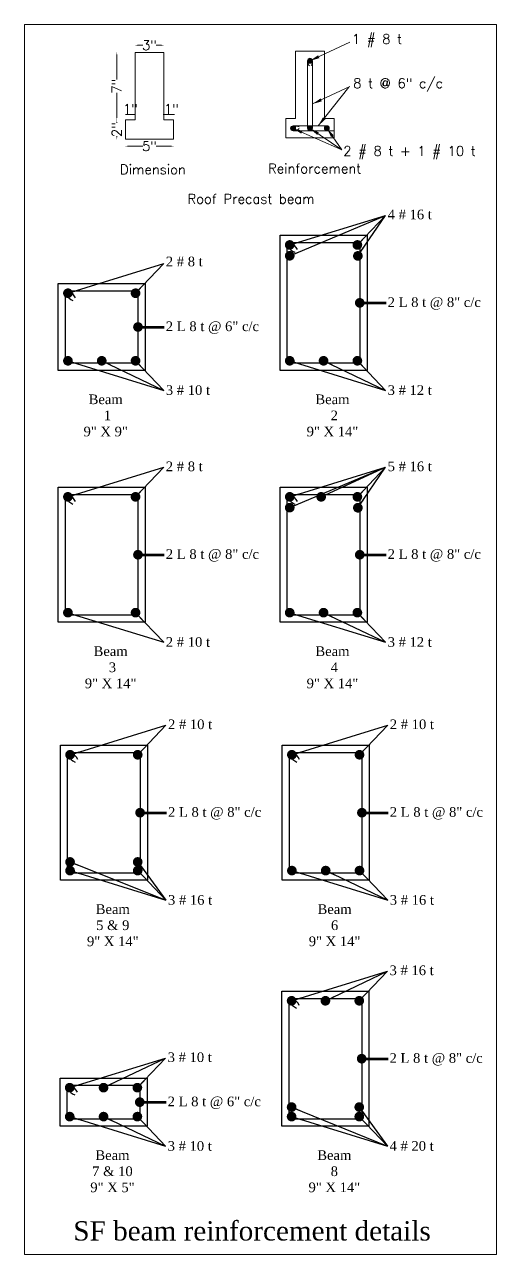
# Model space of a CAD drawing. Header units: inches. Extents: x 3138 to 7643, y -2566 to -151.
# Drawn here: x 7594 to 7642.8, y -2368 to -2240.7 of the extents above; entities that cross this region are included whole.
import ezdxf

# ---------------------------------------------------------------- set-up
doc = ezdxf.new("R2010")
doc.units = ezdxf.units.IN
doc.header["$LTSCALE"] = 0.1
doc.header["$MEASUREMENT"] = 0
for name, color, linetype, lineweight in [('HATCH', 252, 'Continuous', 9), ('MH - Beam panel roof', 5, 'Continuous', 0), ('MH - Lintel details', 3, 'Continuous', 0)]:
    doc.layers.add(name, color=color, linetype=linetype, lineweight=lineweight)
doc.layers.add('MH - Slab reinforcement', color=3, linetype='Continuous')
doc.styles.add('DW', font='arial.ttf')
doc.styles.get("Standard").update_dxf_attribs({"font": 'Romanc.shx'})
doc.dimstyles.get("Standard").update_dxf_attribs({"dimtxt": 6, "dimasz": 3, "dimexe": 0, "dimexo": 0.0625, "dimgap": 0.09, "dimtad": 0, "dimtih": 1, "dimtoh": 1, "dimdec": 1, "dimzin": 0, "dimdsep": 46, "dimlunit": 4, "dimtxsty": 'Standard', "dimblk": 'DOT', "dimcen": 0.09, "dimse1": 1, "dimse2": 1, "dimadec": 0, "dimazin": 0, "dimtfac": 1, "dimtdec": 1, "dimtofl": 0, "dimtmove": 0, "dimatfit": 3, "dimldrblk": 'DOT', "dimfxl": 1, "dimtolj": 1, "dimtzin": 0, "dimarcsym": 0})
doc.dimstyles.new('WD', dxfattribs={"dimtxt": 1, "dimasz": 2, "dimexe": 0, "dimexo": 0, "dimgap": 0, "dimtad": 0, "dimdec": 1, "dimzin": 0, "dimdsep": 46, "dimlunit": 4, "dimtxsty": 'DW', "dimcen": 0.09, "dimse1": 1, "dimse2": 1, "dimclrd": 256, "dimclre": 256, "dimclrt": 6, "dimadec": 0, "dimazin": 0, "dimtfac": 1, "dimtdec": 1, "dimtofl": 0, "dimtmove": 2, "dimatfit": 0, "dimfxl": 1, "dimtolj": 1, "dimtzin": 0, "dimlwd": -1, "dimlwe": -1, "dimarcsym": 0})

# ---------------------------------------------------------------- blocks, each defined once
blk = doc.blocks.new('*D458')
at = {"layer": 'Defpoints', "color": 0}
for p in [(7608.438121835469, -2242.792427405532), (7605.438121835468, -2243.536101314938), (7608.438121835469, -2243.536101314938)]:
    blk.add_point(p, dxfattribs=at)
at = {"layer": 'MH - Lintel details', "ltscale": 0.052}
for p, q in [((7605.688121835468, -2242.792427405532), (7606.247645644992, -2242.792427405532)), ((7608.188121835469, -2242.792427405532), (7607.628598025944, -2242.792427405532))]:
    blk.add_line(p, q, dxfattribs=at)
at = {"layer": 'MH - Lintel details'}
for points in [[(7605.688121835468, -2242.750760738865), (7605.688121835468, -2242.834094072198), (7605.438121835468, -2242.792427405532)], [(7608.188121835469, -2242.834094072198), (7608.188121835469, -2242.750760738865), (7608.438121835469, -2242.792427405532)]]:
    blk.add_solid(points, dxfattribs=at)
at = {"layer": 'MH - Lintel details', "color": 6, "insert": (7606.938121835468, -2242.792427405532), "char_height": 1, "attachment_point": 5, "style": 'DW'}
blk.add_mtext('\\A1;{\\Fromanc|c0;3"}', dxfattribs=at)
blk = doc.blocks.new('*D459')
at = {"layer": 'Defpoints', "color": 0}
for p in [(7605.438121835468, -2243.536101314938), (7603.55731460499, -2250.536101314938), (7605.438121835468, -2250.536101314938)]:
    blk.add_point(p, dxfattribs=at)
at = {"layer": 'MH - Lintel details', "ltscale": 0.052}
for p, q in [((7603.55731460499, -2243.786101314938), (7603.55731460499, -2246.345625124462)), ((7603.55731460499, -2250.286101314938), (7603.55731460499, -2247.726577505414))]:
    blk.add_line(p, q, dxfattribs=at)
at = {"layer": 'MH - Lintel details'}
for points in [[(7603.598981271657, -2243.786101314938), (7603.515647938323, -2243.786101314938), (7603.55731460499, -2243.536101314938)], [(7603.515647938323, -2250.286101314938), (7603.598981271657, -2250.286101314938), (7603.55731460499, -2250.536101314938)]]:
    blk.add_solid(points, dxfattribs=at)
at = {"layer": 'MH - Lintel details', "color": 6, "insert": (7603.55731460499, -2247.036101314938), "char_height": 1, "attachment_point": 5, "rotation": 90, "style": 'DW'}
blk.add_mtext('\\A1;{\\Fromanc|c0;7"}', dxfattribs=at)
blk = doc.blocks.new('*D460')
at = {"layer": 'Defpoints', "color": 0}
for p in [(7604.438121835468, -2250.536101314938), (7603.55731460499, -2252.536101314938), (7604.438121835468, -2252.536101314938)]:
    blk.add_point(p, dxfattribs=at)
at = {"layer": 'MH - Lintel details', "ltscale": 0.052}
for p, q in [((7603.55731460499, -2250.786101314938), (7603.55731460499, -2250.845625124462)), ((7603.55731460499, -2252.286101314938), (7603.55731460499, -2252.226577505414))]:
    blk.add_line(p, q, dxfattribs=at)
at = {"layer": 'MH - Lintel details'}
for points in [[(7603.598981271657, -2250.786101314938), (7603.515647938323, -2250.786101314938), (7603.55731460499, -2250.536101314938)], [(7603.515647938323, -2252.286101314938), (7603.598981271657, -2252.286101314938), (7603.55731460499, -2252.536101314938)]]:
    blk.add_solid(points, dxfattribs=at)
at = {"layer": 'MH - Lintel details', "color": 6, "insert": (7603.55731460499, -2251.536101314938), "char_height": 1, "attachment_point": 5, "rotation": 90, "style": 'DW'}
blk.add_mtext('\\A1;{\\Fromanc|c0;2"}', dxfattribs=at)
blk = doc.blocks.new('*D461')
at = {"layer": 'Defpoints', "color": 0}
for p in [(7608.438121835468, -2249.983452975925), (7609.438121835468, -2249.983452975925), (7609.438121835468, -2249.983452975925)]:
    blk.add_point(p, dxfattribs=at)
at = {"layer": 'MH - Lintel details', "ltscale": 0.052}
for p, q in [((7608.388121835468, -2249.983452975925), (7608.338121835468, -2249.983452975925)), ((7609.488121835469, -2249.983452975925), (7609.538121835469, -2249.983452975925))]:
    blk.add_line(p, q, dxfattribs=at)
at = {"layer": 'MH - Lintel details'}
for points in [[(7608.388121835468, -2249.991786309258), (7608.388121835468, -2249.975119642592), (7608.438121835468, -2249.983452975925)], [(7609.488121835469, -2249.975119642592), (7609.488121835469, -2249.991786309258), (7609.438121835468, -2249.983452975925)]]:
    blk.add_solid(points, dxfattribs=at)
at = {"layer": 'MH - Lintel details', "color": 6, "insert": (7609.198046645939, -2249.395877300949), "char_height": 1, "attachment_point": 5, "style": 'DW'}
blk.add_mtext('\\A1;{\\Fromanc|c0;1"}', dxfattribs=at)
blk = doc.blocks.new('*D462')
at = {"layer": 'Defpoints', "color": 0}
for p in [(7604.438121835468, -2249.983452975925), (7604.438121835468, -2249.983452975925), (7605.438121835468, -2249.983452975925)]:
    blk.add_point(p, dxfattribs=at)
at = {"layer": 'MH - Lintel details', "ltscale": 0.052}
blk.add_line((7605.188121835468, -2249.983452975925), (7604.688121835468, -2249.983452975925), dxfattribs=at)
at = {"layer": 'MH - Lintel details'}
for points in [[(7604.688121835468, -2249.941786309259), (7604.688121835468, -2250.025119642592), (7604.438121835468, -2249.983452975925)], [(7605.188121835468, -2250.025119642592), (7605.188121835468, -2249.941786309259), (7605.438121835468, -2249.983452975925)]]:
    blk.add_solid(points, dxfattribs=at)
at = {"layer": 'MH - Lintel details', "color": 6, "insert": (7604.962495797343, -2249.38664821471), "char_height": 1, "attachment_point": 5, "style": 'DW'}
blk.add_mtext('\\A1;{\\Fromanc|c0;1"}', dxfattribs=at)
blk = doc.blocks.new('*D463')
at = {"layer": 'Defpoints', "color": 0}
for p in [(7604.438121835468, -2252.901081383012), (7609.438121835468, -2252.536101314938), (7609.438121835468, -2253.246944653404)]:
    blk.add_point(p, dxfattribs=at)
at = {"layer": 'MH - Lintel details', "ltscale": 0.052}
for p, q in [((7604.688121835468, -2253.246944653404), (7606.247645644992, -2253.246944653404)), ((7609.188121835468, -2253.246944653404), (7607.628598025944, -2253.246944653404))]:
    blk.add_line(p, q, dxfattribs=at)
at = {"layer": 'MH - Lintel details'}
for points in [[(7604.688121835468, -2253.205277986737), (7604.688121835468, -2253.28861132007), (7604.438121835468, -2253.246944653404)], [(7609.188121835468, -2253.28861132007), (7609.188121835468, -2253.205277986737), (7609.438121835468, -2253.246944653404)]]:
    blk.add_solid(points, dxfattribs=at)
at = {"layer": 'MH - Lintel details', "color": 6, "insert": (7606.938121835468, -2253.246944653404), "char_height": 1, "attachment_point": 5, "style": 'DW'}
blk.add_mtext('\\A1;{\\Fromanc|c0;5"}', dxfattribs=at)
blk = doc.blocks.new('_Dot')
at = {"color": 0, "linetype": 'ByBlock', "lineweight": -2}
blk.add_line((-0.5, 0), (-1, 0), dxfattribs=at)
at = {"color": 0, "linetype": 'ByBlock', "const_width": 0.5}
blk.add_lwpolyline([(-0.25, 0, 1), (0.25, 0, 1)], format="xyb", close=True, dxfattribs=at)

msp = doc.modelspace()

# ---------------------------------------------------------------- hatches: boundary and pattern name
at = {"layer": 'HATCH', "ltscale": 0.052}
h = msp.add_hatch(color=256, dxfattribs=at)
h.dxf.hatch_style = 1
edge = h.paths.add_edge_path()
edge.add_arc((7623.54692105799, -2244.402454202626), 0.2546381672036659, 0, 360)
h = msp.add_hatch(color=256, dxfattribs=at)
h.dxf.hatch_style = 1
edge = h.paths.add_edge_path()
edge.add_arc((7621.801559225194, -2251.393177868219), 0.2546381672036659, 0, 360)
h = msp.add_hatch(color=256, dxfattribs=at)
h.dxf.hatch_style = 1
edge = h.paths.add_edge_path()
edge.add_arc((7623.54692105799, -2251.393177868219), 0.2546381672036659, 0, 360)
h = msp.add_hatch(color=256, dxfattribs=at)
h.dxf.hatch_style = 1
edge = h.paths.add_edge_path()
edge.add_arc((7625.292394524658, -2251.390276802899), 0.2546381672036659, 0, 360)
at = {"layer": 'MH - Slab reinforcement'}
h = msp.add_hatch(color=256, dxfattribs=at)
edge = h.paths.add_edge_path()
edge.add_arc((7621.451643071496, -2263.480578217017), 0.2499999999999432, 0, 360)
h = msp.add_hatch(color=256, dxfattribs=at)
edge = h.paths.add_edge_path()
edge.add_arc((7628.451643071496, -2263.480578217017), 0.2499999999999432, 0, 360)
h = msp.add_hatch(color=256, dxfattribs=at)
edge = h.paths.add_edge_path()
edge.add_arc((7621.451643071496, -2264.602827892932), 0.2499999999999432, 0, 360)
h = msp.add_hatch(color=256, dxfattribs=at)
edge = h.paths.add_edge_path()
edge.add_arc((7628.451643071496, -2264.602827892932), 0.2499999999999432, 0, 360)
h = msp.add_hatch(color=256, dxfattribs=at)
edge = h.paths.add_edge_path()
edge.add_arc((7598.495197604047, -2268.480578217017), 0.2499999999999432, 0, 360)
h = msp.add_hatch(color=256, dxfattribs=at)
edge = h.paths.add_edge_path()
edge.add_arc((7605.495197604047, -2268.480578217017), 0.2499999999999432, 0, 360)
h = msp.add_hatch(color=256, dxfattribs=at)
edge = h.paths.add_edge_path()
edge.add_arc((7598.495197604047, -2275.480578217017), 0.2499999999999432, 0, 360)
h = msp.add_hatch(color=256, dxfattribs=at)
edge = h.paths.add_edge_path()
edge.add_arc((7601.995197604047, -2275.480578217017), 0.2499999999999432, 0, 360)
h = msp.add_hatch(color=256, dxfattribs=at)
edge = h.paths.add_edge_path()
edge.add_arc((7605.495197604047, -2275.480578217017), 0.2499999999999432, 0, 360)
h = msp.add_hatch(color=256, dxfattribs=at)
edge = h.paths.add_edge_path()
edge.add_arc((7621.451643071496, -2275.480578217017), 0.2499999999999432, 0, 360)
h = msp.add_hatch(color=256, dxfattribs=at)
edge = h.paths.add_edge_path()
edge.add_arc((7624.951643071496, -2275.480578217017), 0.2499999999999432, 0, 360)
h = msp.add_hatch(color=256, dxfattribs=at)
edge = h.paths.add_edge_path()
edge.add_arc((7628.451643071496, -2275.480578217017), 0.2499999999999432, 0, 360)
h = msp.add_hatch(color=256, dxfattribs=at)
edge = h.paths.add_edge_path()
edge.add_arc((7598.495197604047, -2289.57197088409), 0.2499999999999432, 0, 360)
h = msp.add_hatch(color=256, dxfattribs=at)
edge = h.paths.add_edge_path()
edge.add_arc((7605.495197604047, -2289.57197088409), 0.2499999999999432, 0, 360)
h = msp.add_hatch(color=256, dxfattribs=at)
edge = h.paths.add_edge_path()
edge.add_arc((7621.451643071496, -2289.57197088409), 0.2499999999999432, 0, 360)
h = msp.add_hatch(color=256, dxfattribs=at)
edge = h.paths.add_edge_path()
edge.add_arc((7621.451643071496, -2290.694220560004), 0.2499999999999432, 0, 360)
h = msp.add_hatch(color=256, dxfattribs=at)
edge = h.paths.add_edge_path()
edge.add_arc((7624.705889906973, -2289.57197088409), 0.2499999999999432, 0, 360)
h = msp.add_hatch(color=256, dxfattribs=at)
edge = h.paths.add_edge_path()
edge.add_arc((7628.451643071496, -2289.57197088409), 0.2499999999999432, 0, 360)
h = msp.add_hatch(color=256, dxfattribs=at)
edge = h.paths.add_edge_path()
edge.add_arc((7628.451643071496, -2290.694220560004), 0.2499999999999432, 0, 360)
h = msp.add_hatch(color=256, dxfattribs=at)
edge = h.paths.add_edge_path()
edge.add_arc((7598.495197604047, -2301.571970884091), 0.2499999999999432, 0, 360)
h = msp.add_hatch(color=256, dxfattribs=at)
edge = h.paths.add_edge_path()
edge.add_arc((7605.495197604047, -2301.571970884091), 0.2499999999999432, 0, 360)
h = msp.add_hatch(color=256, dxfattribs=at)
edge = h.paths.add_edge_path()
edge.add_arc((7621.451643071496, -2301.571970884091), 0.2499999999999432, 0, 360)
h = msp.add_hatch(color=256, dxfattribs=at)
edge = h.paths.add_edge_path()
edge.add_arc((7624.951643071496, -2301.571970884091), 0.2499999999999432, 0, 360)
h = msp.add_hatch(color=256, dxfattribs=at)
edge = h.paths.add_edge_path()
edge.add_arc((7628.451643071496, -2301.571970884091), 0.2499999999999432, 0, 360)
h = msp.add_hatch(color=256, dxfattribs=at)
edge = h.paths.add_edge_path()
edge.add_arc((7598.716417471907, -2316.292006437069), 0.2499999999999432, 0, 360)
h = msp.add_hatch(color=256, dxfattribs=at)
edge = h.paths.add_edge_path()
edge.add_arc((7605.716417471907, -2316.292006437069), 0.2499999999999432, 0, 360)
h = msp.add_hatch(color=256, dxfattribs=at)
edge = h.paths.add_edge_path()
edge.add_arc((7621.672862939356, -2316.292006437069), 0.2499999999999432, 0, 360)
h = msp.add_hatch(color=256, dxfattribs=at)
edge = h.paths.add_edge_path()
edge.add_arc((7628.672862939356, -2316.292006437069), 0.2499999999999432, 0, 360)
h = msp.add_hatch(color=256, dxfattribs=at)
edge = h.paths.add_edge_path()
edge.add_arc((7598.716417471907, -2327.393862403608), 0.2499999999999432, 0, 360)
h = msp.add_hatch(color=256, dxfattribs=at)
edge = h.paths.add_edge_path()
edge.add_arc((7605.716417471907, -2327.393862403608), 0.2499999999999432, 0, 360)
h = msp.add_hatch(color=256, dxfattribs=at)
edge = h.paths.add_edge_path()
edge.add_arc((7598.716417471907, -2328.292006437069), 0.2499999999999432, 0, 360)
h = msp.add_hatch(color=256, dxfattribs=at)
edge = h.paths.add_edge_path()
edge.add_arc((7605.716417471907, -2328.292006437069), 0.2499999999999432, 0, 360)
h = msp.add_hatch(color=256, dxfattribs=at)
edge = h.paths.add_edge_path()
edge.add_arc((7621.672862939356, -2328.292006437069), 0.2499999999999432, 0, 360)
h = msp.add_hatch(color=256, dxfattribs=at)
edge = h.paths.add_edge_path()
edge.add_arc((7625.172862939356, -2328.292006437069), 0.2499999999999432, 0, 360)
h = msp.add_hatch(color=256, dxfattribs=at)
edge = h.paths.add_edge_path()
edge.add_arc((7628.672862939356, -2328.292006437069), 0.2499999999999432, 0, 360)
h = msp.add_hatch(color=256, dxfattribs=at)
edge = h.paths.add_edge_path()
edge.add_arc((7621.647639939271, -2341.776429120217), 0.2499999999999432, 0, 360)
h = msp.add_hatch(color=256, dxfattribs=at)
edge = h.paths.add_edge_path()
edge.add_arc((7625.147639939271, -2341.776429120217), 0.2499999999999432, 0, 360)
h = msp.add_hatch(color=256, dxfattribs=at)
edge = h.paths.add_edge_path()
edge.add_arc((7628.647639939271, -2341.776429120217), 0.2499999999999432, 0, 360)
h = msp.add_hatch(color=256, dxfattribs=at)
edge = h.paths.add_edge_path()
edge.add_arc((7598.682573399865, -2350.776429120217), 0.2499999999999432, 0, 360)
h = msp.add_hatch(color=256, dxfattribs=at)
edge = h.paths.add_edge_path()
edge.add_arc((7602.182573399865, -2350.776429120217), 0.2499999999999432, 0, 360)
h = msp.add_hatch(color=256, dxfattribs=at)
edge = h.paths.add_edge_path()
edge.add_arc((7605.682573399865, -2350.776429120217), 0.2499999999999432, 0, 360)
h = msp.add_hatch(color=256, dxfattribs=at)
edge = h.paths.add_edge_path()
edge.add_arc((7621.647639939272, -2352.788803340652), 0.2499999999999432, 0, 360)
h = msp.add_hatch(color=256, dxfattribs=at)
edge = h.paths.add_edge_path()
edge.add_arc((7628.647639939272, -2352.788803340652), 0.2499999999999432, 0, 360)
h = msp.add_hatch(color=256, dxfattribs=at)
edge = h.paths.add_edge_path()
edge.add_arc((7598.682573399865, -2353.776429120217), 0.2499999999999432, 0, 360)
h = msp.add_hatch(color=256, dxfattribs=at)
edge = h.paths.add_edge_path()
edge.add_arc((7602.182573399865, -2353.776429120217), 0.2499999999999432, 0, 360)
h = msp.add_hatch(color=256, dxfattribs=at)
edge = h.paths.add_edge_path()
edge.add_arc((7605.682573399865, -2353.776429120217), 0.2499999999999432, 0, 360)
h = msp.add_hatch(color=256, dxfattribs=at)
edge = h.paths.add_edge_path()
edge.add_arc((7621.647639939271, -2353.776429120217), 0.2499999999999432, 0, 360)
h = msp.add_hatch(color=256, dxfattribs=at)
edge = h.paths.add_edge_path()
edge.add_arc((7628.647639939271, -2353.776429120217), 0.2499999999999432, 0, 360)

# ---------------------------------------------------------------- linework, layer by layer
at = {"layer": 'MH - Beam panel roof'}
msp.add_lwpolyline([(7594.01378091778, -2240.654150051746), (7642.838933634164, -2240.654150051746), (7642.838933634164, -2368.048775997277), (7594.01378091778, -2368.048775997277)], close=True, dxfattribs=at)
at = {"layer": 'MH - Lintel details', "ltscale": 0.052}
for p, q in [((7622.04692105799, -2250.397816035422), (7622.04692105799, -2243.397816035422)), ((7622.04692105799, -2243.397816035422), (7625.04692105799, -2243.397816035422)), ((7625.04692105799, -2243.397816035423), (7625.04692105799, -2250.397816035423)), ((7605.438121835469, -2250.536101314938), (7605.438121835469, -2243.536101314938)), ((7605.438121835468, -2243.536101314938), (7608.438121835468, -2243.536101314938)), ((7608.438121835469, -2243.536101314938), (7608.438121835469, -2250.536101314938)), ((7623.292282890787, -2251.393177868219), (7623.292282890787, -2244.402454202626)), ((7623.801559225193, -2244.402454202626), (7623.801559225193, -2251.393177868219)), ((7604.438121835468, -2252.536101314938), (7604.438121835468, -2250.536101314938)), ((7604.438121835468, -2250.536101314938), (7605.438121835468, -2250.536101314938)), ((7609.438121835468, -2250.536101314938), (7608.438121835468, -2250.536101314938)), ((7609.438121835468, -2252.536101314938), (7609.438121835468, -2250.536101314938)), ((7621.04692105799, -2252.397816035422), (7621.04692105799, -2250.397816035422)), ((7621.04692105799, -2250.397816035422), (7622.04692105799, -2250.397816035422)), ((7626.04692105799, -2250.397816035422), (7625.04692105799, -2250.397816035422)), ((7626.04692105799, -2252.397816035422), (7626.04692105799, -2250.397816035422)), ((7625.292394524658, -2251.135638635695), (7621.801559225194, -2251.138539701015)), ((7621.801559225194, -2251.647816035423), (7626.04692105799, -2251.647816035422)), ((7604.438121835468, -2252.536101314938), (7609.438121835468, -2252.536101314938)), ((7621.04692105799, -2252.397816035422), (7626.04692105799, -2252.397816035422))]:
    msp.add_line(p, q, dxfattribs=at)
for centre in [(7623.54692105799, -2244.402454202626), (7621.801559225194, -2251.393177868219), (7623.54692105799, -2251.393177868219), (7625.292394524658, -2251.390276802899)]:
    msp.add_circle(centre, 0.2546381672036659, dxfattribs=at)
for centre, radius, start, end in [((7623.791602462223, -2244.534067865265), 0.4798451834263239, 176.2368660122805, 231.4634556460123), ((7623.032539192587, -2244.536064672266), 0.7489931517614317, 330.81955941321, 2.519553212401265), ((7622.025291284723, -2252.063495889569), 0.9019385327656145, 63.6490357881758, 96.70767402266732), ((7622.000628417902, -2251.045908096165), 0.570782937893571, 262.9980149545929, 319.6672303469171)]:
    msp.add_arc(centre, radius, start, end, dxfattribs=at)
at = {"layer": 'MH - Slab reinforcement'}
for p, q in [((7620.451643071496, -2262.480578217017), (7629.451643071496, -2262.480578217017)), ((7620.451643071496, -2276.480578217017), (7620.451643071496, -2262.480578217017)), ((7629.451643071496, -2262.480578217017), (7629.451643071496, -2276.480578217017)), ((7621.201643071497, -2275.480578217017), (7621.201643071497, -2263.480578217017)), ((7621.451643071496, -2263.230578217017), (7628.451643071496, -2263.230578217017)), ((7628.701643071496, -2263.480578217017), (7628.701643071496, -2275.480578217017)), ((7597.495197604047, -2267.480578217017), (7606.495197604047, -2267.480578217017)), ((7597.495197604047, -2276.480578217017), (7597.495197604047, -2267.480578217017)), ((7606.495197604047, -2267.480578217017), (7606.495197604047, -2276.480578217017)), ((7598.245197604047, -2275.480578217017), (7598.245197604047, -2268.480578217017)), ((7598.495197604047, -2268.230578217017), (7605.495197604047, -2268.230578217017)), ((7605.745197604047, -2268.480578217017), (7605.745197604047, -2275.480578217017)), ((7606.495197604047, -2276.480578217017), (7597.495197604047, -2276.480578217017)), ((7605.495197604047, -2275.730578217017), (7598.495197604047, -2275.730578217017)), ((7629.451643071496, -2276.480578217017), (7620.451643071496, -2276.480578217017)), ((7628.451643071496, -2275.730578217017), (7621.451643071496, -2275.730578217017)), ((7597.495197604047, -2288.57197088409), (7606.495197604047, -2288.57197088409)), ((7597.495197604047, -2302.57197088409), (7597.495197604047, -2288.57197088409)), ((7606.495197604047, -2288.57197088409), (7606.495197604047, -2302.57197088409)), ((7620.451643071496, -2288.57197088409), (7629.451643071496, -2288.57197088409)), ((7620.451643071496, -2302.57197088409), (7620.451643071496, -2288.57197088409)), ((7629.451643071496, -2288.57197088409), (7629.451643071496, -2302.57197088409)), ((7598.245197604048, -2301.571970884091), (7598.245197604048, -2289.57197088409)), ((7598.495197604047, -2289.321970884091), (7605.495197604047, -2289.321970884091)), ((7605.745197604047, -2289.57197088409), (7605.745197604047, -2301.571970884091)), ((7621.201643071497, -2301.571970884091), (7621.201643071497, -2289.57197088409)), ((7621.451643071496, -2289.321970884091), (7628.451643071496, -2289.321970884091)), ((7628.701643071496, -2289.57197088409), (7628.701643071496, -2301.571970884091)), ((7605.495197604047, -2301.82197088409), (7598.495197604047, -2301.82197088409)), ((7628.451643071496, -2301.82197088409), (7621.451643071496, -2301.82197088409)), ((7606.495197604047, -2302.57197088409), (7597.495197604047, -2302.57197088409)), ((7629.451643071496, -2302.57197088409), (7620.451643071496, -2302.57197088409)), ((7597.716417471907, -2315.292006437069), (7606.716417471907, -2315.292006437069)), ((7597.716417471907, -2329.292006437069), (7597.716417471907, -2315.292006437069)), ((7606.716417471907, -2315.292006437069), (7606.716417471907, -2329.292006437069)), ((7620.672862939356, -2315.292006437069), (7629.672862939356, -2315.292006437069)), ((7620.672862939356, -2329.292006437069), (7620.672862939356, -2315.292006437069)), ((7629.672862939356, -2315.292006437069), (7629.672862939356, -2329.292006437069)), ((7598.466417471908, -2328.292006437069), (7598.466417471908, -2316.292006437069)), ((7598.716417471907, -2316.042006437069), (7605.716417471907, -2316.042006437069)), ((7605.966417471907, -2316.292006437069), (7605.966417471907, -2328.292006437069)), ((7621.422862939356, -2328.292006437069), (7621.422862939356, -2316.292006437069)), ((7621.672862939356, -2316.042006437069), (7628.672862939356, -2316.042006437069)), ((7628.922862939356, -2316.292006437069), (7628.922862939356, -2328.292006437069)), ((7605.716417471907, -2328.542006437069), (7598.716417471907, -2328.542006437069)), ((7628.672862939356, -2328.542006437069), (7621.672862939356, -2328.542006437069)), ((7606.716417471907, -2329.292006437069), (7597.716417471907, -2329.292006437069)), ((7629.672862939356, -2329.292006437069), (7620.672862939356, -2329.292006437069)), ((7620.647639939271, -2340.776429120217), (7629.647639939271, -2340.776429120217)), ((7620.647639939271, -2354.776429120217), (7620.647639939271, -2340.776429120217)), ((7629.647639939271, -2340.776429120217), (7629.647639939271, -2354.776429120217)), ((7621.397639939272, -2353.776429120217), (7621.397639939272, -2341.776429120217)), ((7621.647639939271, -2341.526429120217), (7628.647639939271, -2341.526429120217)), ((7628.897639939271, -2341.776429120217), (7628.897639939271, -2353.776429120217)), ((7597.682573399865, -2349.776429120217), (7606.682573399865, -2349.776429120217)), ((7597.682573399865, -2354.776429120217), (7597.682573399865, -2349.776429120217)), ((7606.682573399865, -2349.776429120217), (7606.682573399865, -2354.776429120217)), ((7598.432573399866, -2353.776429120217), (7598.432573399866, -2350.776429120217)), ((7598.682573399865, -2350.526429120217), (7605.682573399865, -2350.526429120217)), ((7605.932573399865, -2350.776429120217), (7605.932573399865, -2353.776429120217)), ((7605.682573399865, -2354.026429120217), (7598.682573399865, -2354.026429120217)), ((7628.647639939271, -2354.026429120217), (7621.647639939271, -2354.026429120217)), ((7606.682573399865, -2354.776429120217), (7597.682573399865, -2354.776429120217)), ((7629.647639939271, -2354.776429120217), (7620.647639939271, -2354.776429120217))]:
    msp.add_line(p, q, dxfattribs=at)
for centre in [(7621.451643071496, -2263.480578217017), (7628.451643071496, -2263.480578217017), (7621.451643071496, -2264.602827892932), (7628.451643071496, -2264.602827892932), (7598.495197604047, -2268.480578217017), (7605.495197604047, -2268.480578217017), (7598.495197604047, -2275.480578217017), (7601.995197604047, -2275.480578217017), (7605.495197604047, -2275.480578217017), (7621.451643071496, -2275.480578217017), (7624.951643071496, -2275.480578217017), (7628.451643071496, -2275.480578217017), (7598.495197604047, -2289.57197088409), (7605.495197604047, -2289.57197088409), (7621.451643071496, -2289.57197088409), (7621.451643071496, -2290.694220560004), (7624.705889906973, -2289.57197088409), (7628.451643071496, -2289.57197088409), (7628.451643071496, -2290.694220560004), (7598.495197604047, -2301.571970884091), (7605.495197604047, -2301.571970884091), (7621.451643071496, -2301.571970884091), (7624.951643071496, -2301.571970884091), (7628.451643071496, -2301.571970884091), (7598.716417471907, -2316.292006437069), (7605.716417471907, -2316.292006437069), (7621.672862939356, -2316.292006437069), (7628.672862939356, -2316.292006437069), (7598.716417471907, -2327.393862403608), (7605.716417471907, -2327.393862403608), (7598.716417471907, -2328.292006437069), (7605.716417471907, -2328.292006437069), (7621.672862939356, -2328.292006437069), (7625.172862939356, -2328.292006437069), (7628.672862939356, -2328.292006437069), (7621.647639939271, -2341.776429120217), (7625.147639939271, -2341.776429120217), (7628.647639939271, -2341.776429120217), (7598.682573399865, -2350.776429120217), (7602.182573399865, -2350.776429120217), (7605.682573399865, -2350.776429120217), (7621.647639939272, -2352.788803340652), (7628.647639939272, -2352.788803340652), (7598.682573399865, -2353.776429120217), (7602.182573399865, -2353.776429120217), (7605.682573399865, -2353.776429120217), (7621.647639939271, -2353.776429120217), (7628.647639939271, -2353.776429120217)]:
    msp.add_circle(centre, 0.2499999999999432, dxfattribs=at)
for centre, radius, start, end in [((7622.649070085296, -2262.70506889408), 1.675875856925606, 212.2144759828967, 245.905882897939), ((7620.835183341817, -2264.638987156735), 1.561874038805642, 25.95480803134427, 62.50965864150639), ((7599.692624617848, -2267.70506889408), 1.675875856925606, 212.2144759828967, 245.905882897939), ((7597.878737874369, -2269.638987156735), 1.561874038805642, 25.95480803134427, 62.50965864150639), ((7599.692624617848, -2288.796461561154), 1.675875856925606, 212.2144759829098, 245.9058828979326), ((7597.878737874369, -2290.730379823809), 1.561874038805642, 25.95480803135927, 62.50965864150639), ((7622.649070085296, -2288.796461561154), 1.675875856925606, 212.2144759828967, 245.9058828979326), ((7620.835183341817, -2290.730379823809), 1.561874038805642, 25.95480803135927, 62.50965864150639), ((7599.913844485708, -2315.516497114132), 1.675875856925606, 212.2144759828967, 245.9058828979326), ((7598.099957742229, -2317.450415376787), 1.561874038805642, 25.95480803134427, 62.50965864150639), ((7622.870289953156, -2315.516497114132), 1.675875856925606, 212.2144759828967, 245.9058828979326), ((7621.056403209677, -2317.450415376787), 1.561874038805642, 25.95480803134427, 62.50965864150639), ((7622.845066953072, -2341.00091979728), 1.675875856925606, 212.2144759829098, 245.905882897939), ((7621.031180209593, -2342.934838059936), 1.561874038805642, 25.95480803134427, 62.50965864150639), ((7599.880000413666, -2350.00091979728), 1.675875856925606, 212.2144759829098, 245.905882897939), ((7598.066113670186, -2351.934838059936), 1.561874038805642, 25.95480803134427, 62.50965864150639)]:
    msp.add_arc(centre, radius, start, end, dxfattribs=at)

# ---------------------------------------------------------------- texts
at = {"layer": 'MH - Lintel details', "ltscale": 0.052, "char_height": 1, "attachment_point": 1, "style": 'DW'}
for s, width, heights, insert in [('{\\Fromanc|c0;1 # 8 t}', 13.89009125596203, [0], (7627.89731910632, -2241.654211151347)), ('{\\Fromanc.shx;8 t @ 6" c/c}', 24.69192543166719, [24.69192543166719], (7628.016990107244, -2246.234786866912)), ('{\\Fromanc.shx;2 # 8 t + 1 # 10 t}', 18.20475821150376, [13.89009125596203], (7626.9931222862, -2253.247732897502)), ('\\pxqc;{\\Fromanc|c0;Dimension}', 20.8685301093501, [0], (7596.857709942648, -2255.163047500966)), ('\\pxqc;{\\Fromanc|c0;Reinforcement}', 20.8685301093501, [0], (7613.592467606813, -2255.063413355131)), ('\\pxqc;{\\Fromanc|c0;Roof Precast beam}', 20.8685301093501, [0], (7607.008333905561, -2258.208282928541))]:
    msp.add_mtext_dynamic_manual_height_columns(s, width=width, gutter_width=818.7658211939561, heights=heights, dxfattribs=dict(at, insert=insert))
at = {"layer": 'MH - Slab reinforcement', "attachment_point": 1}
for s, insert, char_height, width in [('{\\fTimes New Roman|b0|i0|c0|p34;4 # 16 t}', (7631.587099574598, -2259.823514270952), 1, 9.11628760985968), ('{\\fTimes New Roman|b0|i0|c0|p34;2 # 8 t}', (7608.63065410715, -2264.693493273019), 1, 9.11628760985968), ('{\\fTimes New Roman|b0|i0|c0|p34;2 L 8 t @ 8" c/c}', (7631.587099574598, -2268.906878547286), 1, 12.1384609038023), ('{\\fTimes New Roman|b0|i0|c0|p34;2 L 8 t @ 6" c/c}', (7608.630654107149, -2271.406878547286), 1, 12.1384609038023), ('\\pxqc;{\\fTimes New Roman|b0|i0|c0|p34;Beam\\P\\pxqc; 1\\P\\pxqc;9" X 9"}', (7599.236447415228, -2278.971493331839), 1, 6.338701917564322), ('{\\fTimes New Roman|b0|i0|c0|p34;3 # 10 t}', (7608.63065410715, -2278.014959461107), 1, 5.150449570397541), ('\\pxqc;{\\fTimes New Roman|b0|i0|c0|p34;Beam\\P\\pxqc; 2\\P\\pxqc;9" X 14"}', (7622.703940061906, -2278.971493331839), 1, 6.338701917564322), ('{\\fTimes New Roman|b0|i0|c0|p34;3 # 12 t}', (7631.587099574598, -2278.014959461107), 1, 5.150449570397541), ('{\\fTimes New Roman|b0|i0|c0|p34;2 # 8 t}', (7608.63065410715, -2285.914906938026), 1, 9.11628760985968), ('{\\fTimes New Roman|b0|i0|c0|p34;5 # 16 t}', (7631.587099574598, -2285.914906938026), 1, 9.11628760985968), ('{\\fTimes New Roman|b0|i0|c0|p34;2 L 8 t @ 8" c/c}', (7608.63065410715, -2294.998271214359), 1, 12.1384609038023), ('{\\fTimes New Roman|b0|i0|c0|p34;2 L 8 t @ 8" c/c}', (7631.587099574598, -2294.998271214359), 1, 12.1384609038023), ('{\\fTimes New Roman|b0|i0|c0|p34;2 # 10 t}', (7608.63065410715, -2304.10635212818), 1, 5.150449570397541), ('{\\fTimes New Roman|b0|i0|c0|p34;3 # 12 t}', (7631.587099574598, -2304.10635212818), 1, 5.150449570397541), ('\\pxqc;{\\fTimes New Roman|b0|i0|c0|p34;Beam\\P\\pxqc; 3\\P\\pxqc;9" X 14"}', (7599.747494594458, -2305.062885998912), 1, 6.338701917564322), ('\\pxqc;{\\fTimes New Roman|b0|i0|c0|p34;Beam\\P\\pxqc; 4\\P\\pxqc;9" X 14"}', (7622.703940061906, -2305.062885998912), 1, 6.338701917564322), ('{\\fTimes New Roman|b0|i0|c0|p34;2 # 10 t}', (7608.85187397501, -2312.634942491004), 1, 9.11628760985968), ('{\\fTimes New Roman|b0|i0|c0|p34;2 # 10 t}', (7631.808319442458, -2312.634942491004), 1, 9.11628760985968), ('{\\fTimes New Roman|b0|i0|c0|p34;2 L 8 t @ 8" c/c}', (7608.85187397501, -2321.718306767338), 1, 12.1384609038023), ('{\\fTimes New Roman|b0|i0|c0|p34;2 L 8 t @ 8" c/c}', (7631.808319442458, -2321.718306767338), 1, 12.1384609038023), ('{\\fTimes New Roman|b0|i0|c0|p34;3 # 16 t }', (7608.85187397501, -2330.826387681159), 1, 12.06731228167246), ('{\\fTimes New Roman|b0|i0|c0|p34;3 # 16 t }', (7631.808319442458, -2330.826387681159), 1, 12.06731228167246), ('\\pxqc;{\\fTimes New Roman|b0|i0|c0|p34;Beam\\P\\pxqc;5 & 9\\P\\pxqc;9" X 14"}', (7599.968714462318, -2331.782921551891), 1, 6.338701917564322), ('\\pxqc;{\\fTimes New Roman|b0|i0|c0|p34;Beam \\P\\pxqc;6\\P\\pxqc;9" X 14"}', (7622.925159929766, -2331.782921551891), 1, 6.338701917564322), ('{\\fTimes New Roman|b0|i0|c0|p34;3 # 16 t }', (7631.783096442374, -2338.119365174152), 1, 15.07050754758257), ('{\\fTimes New Roman|b0|i0|c0|p34;3 # 10 t}', (7608.818029902967, -2347.119365174152), 1, 9.11628760985968), ('{\\fTimes New Roman|b0|i0|c0|p34;2 L 8 t @ 8" c/c}', (7631.783096442374, -2347.202729450486), 1, 12.1384609038023), ('{\\fTimes New Roman|b0|i0|c0|p34;2 L 8 t @ 6" c/c}', (7608.818029902967, -2351.702729450486), 1, 12.1384609038023), ('{\\fTimes New Roman|b0|i0|c0|p34;3 # 10 t }', (7608.818029902967, -2356.310810364307), 1, 12.06731228167246), ('{\\fTimes New Roman|b0|i0|c0|p34;4 # 20 t }', (7631.783096442374, -2356.310810364307), 1, 12.06731228167246), ('\\pxqc;{\\fTimes New Roman|b0|i0|c0|p34;Beam \\P\\pxqc;7 & 10\\P\\pxqc;9" X 5"}', (7599.934870390275, -2357.26734423504), 1, 6.338701917564322), ('\\pxqc;{\\fTimes New Roman|b0|i0|c0|p34;Beam \\P\\pxqc;8\\P\\pxqc;9" X 14"}', (7622.899936929682, -2357.26734423504), 1, 6.338701917564322), ('\\pxqc;{\\fTimes New Roman|b0|i0|c0|p34;SF beam reinforcement details}', (7596.002056539407, -2364.609695046408), 2, 43.0999363394003)]:
    msp.add_mtext(s, dxfattribs=dict(at, insert=insert, char_height=char_height, width=width))

# ---------------------------------------------------------------- dimensions: what is measured, and where the dimension line sits
at = {"layer": 'MH - Lintel details', "ltscale": 0.052}
for base, p1, p2, picture, middle in [((7608.438121835469, -2242.792427405532), (7605.438121835468, -2243.536101314938), (7608.438121835469, -2243.536101314938), '*D458', (7606.938121835468, -2242.792427405532)), ((7609.438121835468, -2253.246944653404), (7604.438121835468, -2252.901081383012), (7609.438121835468, -2252.536101314938), '*D463', (7606.938121835468, -2253.246944653404))]:
    dim = msp.add_linear_dim(base=base, p1=p1, p2=p2, text='{\\Fromanc|c0;<>}', dimstyle='WD', override={"dimasz": 0.25}, dxfattribs=at)
    dim.commit()
    dim.dimension.update_dxf_attribs({"geometry": picture, "text_midpoint": middle})
for base, p1, p2, picture, middle in [((7603.55731460499, -2250.536101314938), (7605.438121835468, -2243.536101314938), (7605.438121835468, -2250.536101314938), '*D459', (7603.55731460499, -2247.036101314938)), ((7603.55731460499, -2252.536101314938), (7604.438121835468, -2250.536101314938), (7604.438121835468, -2252.536101314938), '*D460', (7603.55731460499, -2251.536101314938))]:
    dim = msp.add_linear_dim(base=base, p1=p1, p2=p2, angle=90, text='{\\Fromanc|c0;<>}', dimstyle='WD', override={"dimasz": 0.25}, dxfattribs=at)
    dim.commit()
    dim.dimension.update_dxf_attribs({"geometry": picture, "text_midpoint": middle})
for base, p1, p2, override, picture, middle in [((7604.438121835468, -2249.983452975925), (7605.438121835468, -2249.983452975925), (7604.438121835468, -2249.983452975925), {"dimasz": 0.25}, '*D462', (7604.962495797343, -2249.38664821471)), ((7609.438121835468, -2249.983452975925), (7608.438121835468, -2249.983452975925), (7609.438121835468, -2249.983452975925), {"dimasz": 0.05}, '*D461', (7609.198046645939, -2249.395877300949))]:
    dim = msp.add_linear_dim(base=base, p1=p1, p2=p2, text='{\\Fromanc|c0;<>}', dimstyle='WD', override=override, dxfattribs=at)
    dim.commit()
    dim.dimension.update_dxf_attribs({"geometry": picture, "text_midpoint": middle, "dimtype": 160})

# ---------------------------------------------------------------- leaders
for points, override in [([(7623.54692105799, -2244.402454202626), (7627.686468835, -2242.47961994853)], {"dimasz": 1}), ([(7623.801559225194, -2248.876285037314), (7627.686468835, -2247.071928166579)], {"dimasz": 1}), ([(7624.40392631511, -2251.136376998892), (7627.585494744588, -2247.118825858443)], {"dimasz": 1}), ([(7605.473808157902, -2249.983452975925), (7604.438121835468, -2249.983452975925)], {"dimasz": 0.25, "dimgap": 0, "dimtad": 0}), ([(7604.438121835468, -2249.983452975925), (7605.438121835468, -2249.983452975925)], {"dimasz": 0.25, "dimgap": 0, "dimtad": 0}), ([(7609.473808157902, -2249.983452975925), (7608.438121835468, -2249.983452975925)], {"dimasz": 0.25, "dimgap": 0, "dimtad": 0}), ([(7608.438121835468, -2249.983452975925), (7609.438121835468, -2249.983452975925)], {"dimasz": 0.25, "dimgap": 0, "dimtad": 0}), ([(7621.794757324817, -2251.404521918418), (7626.832404848559, -2253.612811920181)], {"dimasz": 1}), ([(7623.54692105799, -2251.393177868219), (7626.832404848559, -2253.612811920181)], {"dimasz": 1}), ([(7625.299084791164, -2251.393177868219), (7626.832404848559, -2253.612811920181)], {"dimasz": 1})]:
    msp.add_leader(points, dimstyle='WD', override=override, dxfattribs=at)
at = {"layer": 'MH - Slab reinforcement'}
for points, override in [([(7621.451643071496, -2263.480578217017), (7631.38048393311, -2260.416037725075)], {"dimasz": 1, "dimtad": 0}), ([(7621.451643071496, -2264.602827892932), (7631.38048393311, -2260.416037725075)], {"dimasz": 1, "dimtad": 0}), ([(7628.451643071496, -2263.480578217017), (7631.38048393311, -2260.416037725075)], {"dimasz": 1, "dimtad": 0}), ([(7628.504112027612, -2264.615662641306), (7631.38048393311, -2260.416037725075)], {"dimasz": 1, "dimtad": 0}), ([(7598.495197604047, -2268.480578217017), (7608.424038465661, -2265.416037725075)], {"dimasz": 1, "dimtad": 0}), ([(7605.495197604047, -2268.480578217017), (7608.424038465661, -2265.416037725075)], {"dimasz": 1, "dimtad": 0}), ([(7628.701643071496, -2269.480578217017), (7631.429033328805, -2269.480578217017)], {"dimscale": 1, "dimtxt": 6, "dimasz": 1, "dimgap": 0.09, "dimtad": 0, "dimclrd": 0, "dimlwd": 65534}), ([(7605.745197604047, -2271.980578217017), (7608.472587861355, -2271.980578217017)], {"dimscale": 1, "dimtxt": 6, "dimasz": 1, "dimgap": 0.09, "dimtad": 0, "dimclrd": 0, "dimlwd": 65534}), ([(7598.495197604047, -2275.480578217017), (7608.424038465661, -2278.545118708959)], {"dimasz": 1, "dimtad": 0}), ([(7601.995197604047, -2275.480578217017), (7608.424038465661, -2278.545118708959)], {"dimasz": 1, "dimtad": 0}), ([(7605.495197604047, -2275.480578217017), (7608.424038465661, -2278.545118708959)], {"dimasz": 1, "dimtad": 0}), ([(7621.451643071496, -2275.480578217017), (7631.38048393311, -2278.545118708959)], {"dimasz": 1, "dimtad": 0}), ([(7624.951643071496, -2275.480578217017), (7631.38048393311, -2278.545118708959)], {"dimasz": 1, "dimtad": 0}), ([(7628.451643071496, -2275.480578217017), (7631.38048393311, -2278.545118708959)], {"dimasz": 1, "dimtad": 0}), ([(7598.495197604047, -2289.57197088409), (7608.424038465661, -2286.507430392148)], {"dimasz": 1, "dimtad": 0}), ([(7605.495197604047, -2289.57197088409), (7608.424038465661, -2286.507430392148)], {"dimasz": 1, "dimtad": 0}), ([(7621.451643071496, -2289.57197088409), (7631.38048393311, -2286.507430392148)], {"dimasz": 1, "dimtad": 0}), ([(7621.451643071496, -2290.694220560004), (7631.38048393311, -2286.507430392148)], {"dimasz": 1, "dimtad": 0}), ([(7624.705889906972, -2289.57197088409), (7631.38048393311, -2286.507430392148)], {"dimasz": 1, "dimtad": 0}), ([(7628.451643071496, -2289.57197088409), (7631.38048393311, -2286.507430392148)], {"dimasz": 1, "dimtad": 0}), ([(7628.504112027612, -2290.707055308379), (7631.38048393311, -2286.507430392148)], {"dimasz": 1, "dimtad": 0}), ([(7605.745197604047, -2295.57197088409), (7608.472587861356, -2295.57197088409)], {"dimscale": 1, "dimtxt": 6, "dimasz": 1, "dimgap": 0.09, "dimtad": 0, "dimclrd": 0, "dimlwd": 65534}), ([(7628.701643071496, -2295.57197088409), (7631.429033328805, -2295.57197088409)], {"dimscale": 1, "dimtxt": 6, "dimasz": 1, "dimgap": 0.09, "dimtad": 0, "dimclrd": 0, "dimlwd": 65534}), ([(7598.495197604047, -2301.57197088409), (7608.424038465661, -2304.636511376033)], {"dimasz": 1, "dimtad": 0}), ([(7605.495197604047, -2301.57197088409), (7608.424038465661, -2304.636511376033)], {"dimasz": 1, "dimtad": 0}), ([(7621.451643071496, -2301.57197088409), (7631.38048393311, -2304.636511376033)], {"dimasz": 1, "dimtad": 0}), ([(7624.951643071496, -2301.571970884091), (7631.38048393311, -2304.636511376033)], {"dimasz": 1, "dimtad": 0}), ([(7628.451643071496, -2301.57197088409), (7631.38048393311, -2304.636511376033)], {"dimasz": 1, "dimtad": 0}), ([(7598.716417471907, -2316.292006437069), (7608.645258333521, -2313.227465945126)], {"dimasz": 1, "dimtad": 0}), ([(7605.716417471907, -2316.292006437069), (7608.645258333521, -2313.227465945126)], {"dimasz": 1, "dimtad": 0}), ([(7621.672862939356, -2316.292006437069), (7631.60170380097, -2313.227465945126)], {"dimasz": 1, "dimtad": 0}), ([(7628.672862939356, -2316.292006437069), (7631.60170380097, -2313.227465945126)], {"dimasz": 1, "dimtad": 0}), ([(7605.966417471907, -2322.292006437069), (7608.693807729216, -2322.292006437069)], {"dimscale": 1, "dimtxt": 6, "dimasz": 1, "dimgap": 0.09, "dimtad": 0, "dimclrd": 0, "dimlwd": 65534}), ([(7628.922862939356, -2322.292006437069), (7631.650253196664, -2322.292006437069)], {"dimscale": 1, "dimtxt": 6, "dimasz": 1, "dimgap": 0.09, "dimtad": 0, "dimclrd": 0, "dimlwd": 65534}), ([(7598.716417471907, -2327.393862403608), (7608.645258333521, -2331.356546929011)], {"dimasz": 1, "dimtad": 0}), ([(7605.716417471907, -2327.393862403608), (7608.645258333521, -2331.356546929011)], {"dimasz": 1, "dimtad": 0}), ([(7598.716417471907, -2328.292006437069), (7608.645258333521, -2331.356546929011)], {"dimasz": 1, "dimtad": 0}), ([(7605.716417471907, -2328.292006437069), (7608.645258333521, -2331.356546929011)], {"dimasz": 1, "dimtad": 0}), ([(7621.672862939356, -2328.292006437069), (7631.60170380097, -2331.356546929011)], {"dimasz": 1, "dimtad": 0}), ([(7625.172862939356, -2328.292006437069), (7631.60170380097, -2331.356546929011)], {"dimasz": 1, "dimtad": 0}), ([(7628.672862939356, -2328.292006437069), (7631.60170380097, -2331.356546929011)], {"dimasz": 1, "dimtad": 0}), ([(7621.647639939271, -2341.776429120217), (7631.576480800885, -2338.711888628275)], {"dimasz": 1, "dimtad": 0}), ([(7625.147639939271, -2341.776429120217), (7631.576480800885, -2338.711888628275)], {"dimasz": 1, "dimtad": 0}), ([(7628.647639939271, -2341.776429120217), (7631.576480800885, -2338.711888628275)], {"dimasz": 1, "dimtad": 0}), ([(7598.682573399865, -2350.776429120217), (7608.611414261479, -2347.711888628275)], {"dimasz": 1, "dimtad": 0}), ([(7602.182573399865, -2350.776429120217), (7608.611414261479, -2347.711888628275)], {"dimasz": 1, "dimtad": 0}), ([(7605.682573399865, -2350.776429120217), (7608.611414261479, -2347.711888628275)], {"dimasz": 1, "dimtad": 0}), ([(7628.897639939271, -2347.776429120217), (7631.62503019658, -2347.776429120217)], {"dimscale": 1, "dimtxt": 6, "dimasz": 1, "dimgap": 0.09, "dimtad": 0, "dimclrd": 0, "dimlwd": 65534}), ([(7605.932573399865, -2352.276429120217), (7608.659963657174, -2352.276429120217)], {"dimscale": 1, "dimtxt": 6, "dimasz": 1, "dimgap": 0.09, "dimtad": 0, "dimclrd": 0, "dimlwd": 65534}), ([(7621.647639939272, -2352.788803340652), (7631.576480800885, -2356.84096961216)], {"dimasz": 1, "dimtad": 0}), ([(7628.647639939272, -2352.788803340652), (7631.576480800885, -2356.84096961216)], {"dimasz": 1, "dimtad": 0}), ([(7598.682573399865, -2353.776429120217), (7608.611414261479, -2356.84096961216)], {"dimasz": 1, "dimtad": 0}), ([(7602.182573399865, -2353.776429120217), (7608.611414261479, -2356.84096961216)], {"dimasz": 1, "dimtad": 0}), ([(7605.682573399865, -2353.776429120217), (7608.611414261479, -2356.84096961216)], {"dimasz": 1, "dimtad": 0}), ([(7621.647639939271, -2353.776429120217), (7631.576480800885, -2356.84096961216)], {"dimasz": 1, "dimtad": 0}), ([(7628.647639939271, -2353.776429120217), (7631.576480800885, -2356.84096961216)], {"dimasz": 1, "dimtad": 0})]:
    msp.add_leader(points, dimstyle='Standard', override=override, dxfattribs=at)

doc.saveas('drawing.dxf')
